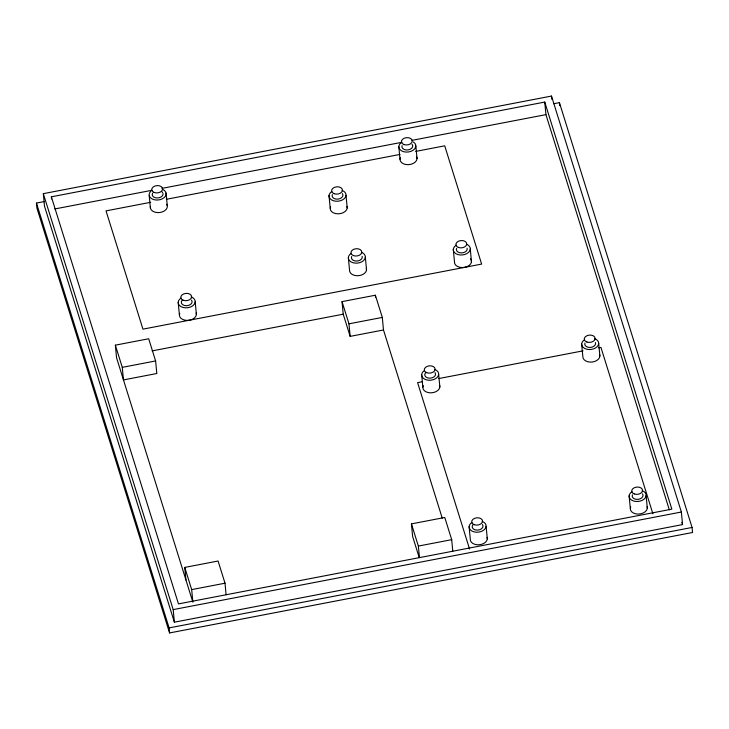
<?xml version="1.0" encoding="UTF-8"?>
<svg xmlns="http://www.w3.org/2000/svg" width="729" height="729" viewBox="0 0 729 729"><rect width="100%" height="100%" fill="white"/><g stroke="black" fill="none" stroke-linecap="round" stroke-linejoin="round"><path stroke-width="1.09" d="M43.312 193.659L551.489 96.064L681.369 512.022L682.554 524.588L174.377 622.183L44.505 206.225L43.312 193.659L173.192 609.617L174.377 622.183M51.367 196.821L544.745 102.069L671.846 509.152L178.477 603.904L51.367 196.821L51.568 198.917M553.84 103.709L559.425 102.634L692.076 527.468L692.55 532.498L169.575 632.936L36.924 208.102L36.45 203.072L44.269 201.569M54.784 208.959L151.896 190.305M161.947 188.374L401.934 142.292M411.985 140.36L545.93 114.635L669.304 509.771M150.739 202.288L106.024 210.881L142.948 329.144L481.641 264.089L444.717 145.827L415.658 151.413M166.385 199.281L400.002 154.42M115.355 345.163L148.689 338.757L155.614 360.946L156.808 373.512L123.465 379.918L122.281 367.352L115.355 345.163L116.54 357.729L192.866 602.172L191.681 589.606L184.747 567.417L218.089 561.02L225.015 583.209L226.099 594.727M383.49 329.982L350.157 336.379L343.222 314.19L342.038 301.624L375.371 295.227L382.306 317.416L383.49 329.982L442.248 518.155M152.115 350.895L343.222 314.19M122.281 367.352L155.614 360.946M342.038 301.624L348.963 323.813L382.306 317.416M422.064 381.768L417.599 382.625L469.558 549.037M438.84 378.542L583.054 350.849M598.709 347.842L600.942 347.414L652.902 513.827M419.221 557.585L412.623 536.453L411.438 523.887L444.772 517.481L451.698 539.67L452.791 551.188M191.681 589.606L225.015 583.209M411.438 523.887L418.364 546.076L451.698 539.67M173.192 609.617L681.369 512.022M36.45 203.072L169.101 627.906L692.076 527.468M681.879 522.42L682.554 524.588M646.122 495.62L647.306 508.186M629.127 495.848L630.312 508.414M598.691 343.368L599.876 355.934M559.425 102.634L559.708 105.65M581.66 344.179L582.854 356.745A8.529 5.741 -5.4 0 0 592.431 361.994A8.529 5.741 -5.4 0 0 599.593 354.458M551.489 96.064L551.789 99.208M544.745 102.069L545.93 114.635M470.287 249.118L471.472 261.684M486.115 526.283L487.3 538.849M453.292 249.345L454.477 261.911A8.529 5.741 -5.4 0 0 464.71 267.343A8.529 5.741 -5.4 0 0 470.579 258.813M469.111 526.639L470.296 539.205A8.529 5.741 -5.4 0 0 479.527 544.727A8.529 5.741 -5.4 0 0 487.109 537.364M438.658 374.396L439.851 386.962M415.84 145.964L417.024 158.53M421.663 374.615L422.856 387.181M398.818 146.702L400.002 159.268M418.364 546.076L419.448 557.594M375.371 295.227L375.572 297.323M365.347 257.255L366.532 269.821M346.02 195.381L347.204 207.947M348.344 257.528L349.537 270.094A8.529 5.741 -5.4 0 0 358.704 275.662A8.529 5.741 -5.4 0 0 366.359 268.336M348.963 323.813L350.157 336.379M329.016 195.6L330.21 208.166M195.208 301.852L196.393 314.418M178.195 302.28L179.38 314.846M166.075 193.094L167.269 205.66M184.747 567.417L185.941 579.983M149.199 195.481L150.393 208.047M169.101 627.906L169.575 632.936M413.416 142A8.529 5.741 -5.4 0 1 413.279 150.147A8.529 5.741 -5.4 0 1 401.242 150.666A8.529 5.741 -5.4 0 1 401.378 142.519M347.04 206.453A8.529 5.741 -5.4 0 1 338.22 213.825A8.529 5.741 -5.4 0 1 330.62 206.662M416.76 157.045A8.529 5.741 -5.4 0 1 408.413 164.663A8.529 5.741 -5.4 0 1 400.321 157.765M166.686 204.238A8.529 5.741 -5.4 0 1 159.952 212.504A8.529 5.741 -5.4 0 1 150.393 206.544M412.058 144.296A5.431 3.654 -5.4 0 1 407.976 149.937A5.431 3.654 -5.4 0 1 402.107 145.609M196.192 312.932A8.529 5.741 -5.4 0 1 187.553 320.396A8.529 5.741 -5.4 0 1 179.762 313.342M467.098 248.215A5.431 3.654 -5.4 0 1 461.484 252.908A5.431 3.654 -5.4 0 1 456.636 248.352M466.46 244.179A8.529 5.741 -5.4 0 1 468.474 252.453A8.529 5.741 -5.4 0 1 455.953 253.728A8.529 5.741 -5.4 0 1 456.126 245.226M595.42 342.575A5.431 3.654 -5.4 0 1 590.144 347.441A5.431 3.654 -5.4 0 1 584.95 343.077M482.425 524.525A5.431 3.654 -5.4 0 1 477.367 530.138A5.431 3.654 -5.4 0 1 473.039 524.725M435.003 372.601A5.431 3.654 -5.4 0 1 429.855 378.178A5.431 3.654 -5.4 0 1 425.627 372.729M642.468 493.834A5.431 3.654 -5.4 0 1 638.021 499.365A5.431 3.654 -5.4 0 1 632.471 494.845M482.197 521.381A8.529 5.741 -5.4 0 1 484.357 529.628A8.529 5.741 -5.4 0 1 471.854 530.994A8.529 5.741 -5.4 0 1 471.873 522.511M647.142 506.701A8.529 5.741 -5.4 0 1 638.331 514.073A8.529 5.741 -5.4 0 1 630.731 506.91M642.295 490.681A8.529 5.741 -5.4 0 1 644.308 498.955A8.529 5.741 -5.4 0 1 631.788 500.222A8.529 5.741 -5.4 0 1 631.961 491.729M594.472 338.584A8.529 5.741 -5.4 0 1 597.124 346.74A8.529 5.741 -5.4 0 1 584.667 348.444A8.529 5.741 -5.4 0 1 584.193 339.987M439.687 385.468A8.529 5.741 -5.4 0 1 430.866 392.84A8.529 5.741 -5.4 0 1 423.267 385.687M434.83 369.448A8.529 5.741 -5.4 0 1 436.844 377.722A8.529 5.741 -5.4 0 1 424.333 378.998A8.529 5.741 -5.4 0 1 424.497 370.496M342.183 190.433A8.529 5.741 -5.4 0 1 344.206 198.707A8.529 5.741 -5.4 0 1 331.686 199.983A8.529 5.741 -5.4 0 1 331.85 191.481M342.357 193.586A5.431 3.654 -5.4 0 1 337.919 199.126A5.431 3.654 -5.4 0 1 332.369 194.607M362.149 256.353A5.431 3.654 -5.4 0 1 356.563 261.064A5.431 3.654 -5.4 0 1 351.688 256.526M163.014 193.522A5.431 3.654 -5.4 0 1 156.935 197.96A5.431 3.654 -5.4 0 1 152.634 193.139M161.938 191.827A5.431 3.654 -5.4 0 1 162.649 192.62M361.484 252.325A8.529 5.741 -5.4 0 1 363.552 260.59A8.529 5.741 -5.4 0 1 351.041 261.902A8.529 5.741 -5.4 0 1 351.15 253.41M191.244 296.958A8.529 5.741 -5.4 0 1 193.477 305.196A8.529 5.741 -5.4 0 1 180.974 306.617A8.529 5.741 -5.4 0 1 180.92 298.134M191.499 300.111A5.431 3.654 -5.4 0 1 186.487 305.733A5.431 3.654 -5.4 0 1 182.113 300.339M162.813 189.449A8.529 5.741 -5.4 0 1 164.399 197.431A8.529 5.741 -5.4 0 1 152.47 199.126A8.529 5.741 -5.4 0 1 150.885 191.135M404.085 144.597A5.431 3.654 -5.4 0 0 412.277 141.071A5.431 3.654 -5.4 0 0 404.194 138.246A5.431 3.654 -5.4 0 0 404.085 144.597M458.341 247.423A5.431 3.654 -5.4 0 0 466.724 244.133A5.431 3.654 -5.4 0 0 458.878 241.053A5.431 3.654 -5.4 0 0 458.341 247.423M586.963 342.056A5.431 3.654 -5.4 0 0 595.119 338.484A5.431 3.654 -5.4 0 0 587.018 335.695A5.431 3.654 -5.4 0 0 586.963 342.056M474.214 524.68A5.431 3.654 -5.4 0 0 482.552 521.326A5.431 3.654 -5.4 0 0 474.643 518.31A5.431 3.654 -5.4 0 0 474.214 524.68M426.711 372.692A5.431 3.654 -5.4 0 0 435.104 369.403A5.431 3.654 -5.4 0 0 427.249 366.332A5.431 3.654 -5.4 0 0 426.711 372.692M634.175 493.925A5.431 3.654 -5.4 0 0 642.559 490.635A5.431 3.654 -5.4 0 0 634.713 487.555A5.431 3.654 -5.4 0 0 634.175 493.925M353.419 255.587A5.431 3.654 -5.4 0 0 361.784 252.28A5.431 3.654 -5.4 0 0 353.911 249.227A5.431 3.654 -5.4 0 0 353.419 255.587M153.874 192.338A5.431 3.654 -5.4 0 0 162.54 189.458A5.431 3.654 -5.4 0 0 155.086 185.977A5.431 3.654 -5.4 0 0 153.874 192.338M334.073 193.677A5.431 3.654 -5.4 0 0 342.457 190.387A5.431 3.654 -5.4 0 0 334.602 187.307A5.431 3.654 -5.4 0 0 334.073 193.677M183.334 300.284A5.431 3.654 -5.4 0 0 191.645 296.903A5.431 3.654 -5.4 0 0 183.699 293.924A5.431 3.654 -5.4 0 0 183.334 300.284"/></g></svg>
